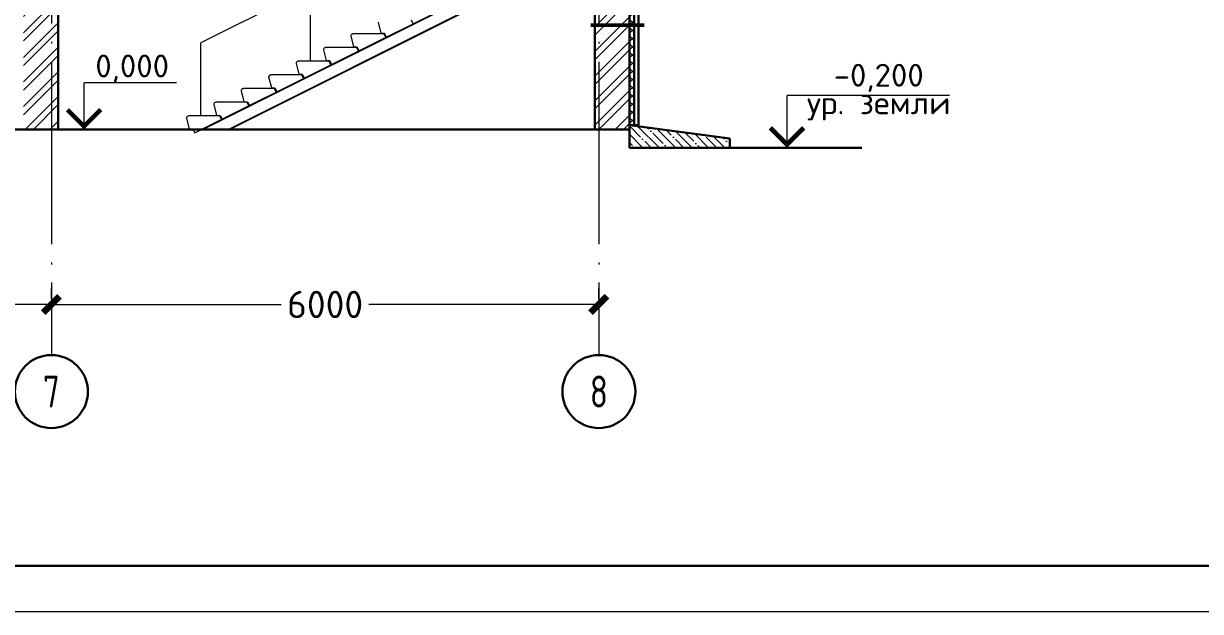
# Model space of a CAD drawing. Extents: x -965262 to 1142518, y -357520 to 71675.
# Drawn here: x -291884 to -278986, y -240088 to -233644 of the extents above; entities that cross this region are included whole.
import ezdxf

# ---------------------------------------------------------------- set-up
doc = ezdxf.new("R2010")
doc.units = 0
doc.header["$LTSCALE"] = 10
doc.linetypes.add('DOTE', pattern=[2.42, 2, -0.2, 0.02, -0.2])
doc.layers.get('0').update_dxf_attribs({"linetype": 'CONTINUOUS', "lineweight": 30})
doc.layers.get('Defpoints').update_dxf_attribs({"linetype": 'CONTINUOUS'})
doc.layers.add('DOTE', color=7, linetype='DOTE', lineweight=9)
doc.styles.add('GOST 2.304', font='isocpeur.ttf', dxfattribs={"width": 0.75, "height": 250})
doc.styles.get("Standard").update_dxf_attribs({"font": 'isocpeur.ttf', "height": 300})
doc.dimstyles.get("Standard").update_dxf_attribs({"dimscale": 100, "dimtxt": 300, "dimasz": 1.8, "dimexe": 1.8, "dimexo": 0.625, "dimgap": 0.9, "dimtad": 0, "dimdec": 0, "dimzin": 0, "dimdsep": 46, "dimtxsty": 'Standard', "dimblk": 'ARCHTICK', "dimcen": 0.9, "dimclrd": 256, "dimclre": 256, "dimclrt": 256, "dimadec": 0, "dimazin": 0, "dimtfac": 1, "dimtdec": 0, "dimtofl": 0, "dimtmove": 0, "dimatfit": 3, "dimfxl": 1, "dimtolj": 1, "dimtzin": 0, "dimlwd": 15, "dimlwe": 15, "dimarcsym": 0})
pattern_1 = [(45, (-336265.44, -304529.16), (-134.70384, 134.70384), []), (45, (-336175.63, -304529.16), (-134.70384, 134.70384), [])]

# ---------------------------------------------------------------- blocks, each defined once
blk = doc.blocks.new('_ArchTick')
at = {"color": 0, "linetype": 'ByBlock', "lineweight": 0, "const_width": 0.4}
blk.add_lwpolyline([(-0.5, -0.5), (0.5, 0.5)], dxfattribs=at)
blk = doc.blocks.new('*D135')
at = {"lineweight": 15, "transparency": 16777216}
for p, q in [((-291579, -236660), (-291579, -236543)), ((-285579, -236660), (-285579, -236543)), ((-291579, -236723), (-289059, -236723)), ((-285579, -236723), (-288099, -236723))]:
    blk.add_line(p, q, dxfattribs=at)
at = {"layer": 'Defpoints', "color": 0, "lineweight": 15, "transparency": 16777216}
for p in [(-291579, -236723), (-291579, -236723), (-285579, -236723)]:
    blk.add_point(p, dxfattribs=at)
at = {"lineweight": 15, "transparency": 16777216, "xscale": 180, "yscale": 180, "zscale": 180, "rotation": 180}
blk.add_blockref('_ArchTick', (-291579, -236723), dxfattribs=at)
at = {"lineweight": 15, "transparency": 16777216, "xscale": 180, "yscale": 180, "zscale": 180}
blk.add_blockref('_ArchTick', (-285579, -236723), dxfattribs=at)
at = {"lineweight": 15, "transparency": 16777216, "insert": (-288579, -236723), "char_height": 300, "attachment_point": 5}
blk.add_mtext('\\A1;6000', dxfattribs=at)
blk = doc.blocks.new('*D136')
at = {"lineweight": 15, "transparency": 16777216}
for p, q in [((-297579, -236660), (-297579, -236543)), ((-291579, -236660), (-291579, -236543)), ((-297579, -236723), (-295059, -236723)), ((-291579, -236723), (-294099, -236723))]:
    blk.add_line(p, q, dxfattribs=at)
at = {"layer": 'Defpoints', "color": 0, "lineweight": 15, "transparency": 16777216}
for p in [(-297579, -236723), (-297579, -236723), (-291579, -236723)]:
    blk.add_point(p, dxfattribs=at)
at = {"lineweight": 15, "transparency": 16777216, "xscale": 180, "yscale": 180, "zscale": 180, "rotation": 180}
blk.add_blockref('_ArchTick', (-297579, -236723), dxfattribs=at)
at = {"lineweight": 15, "transparency": 16777216, "xscale": 180, "yscale": 180, "zscale": 180}
blk.add_blockref('_ArchTick', (-291579, -236723), dxfattribs=at)
at = {"lineweight": 15, "transparency": 16777216, "insert": (-294579, -236723), "char_height": 300, "attachment_point": 5}
blk.add_mtext('\\A1;6000', dxfattribs=at)
blk = doc.blocks.new('jhg')
at = {"lineweight": 15}
for p, q in [((-250403, -714423, 5068), (-244403, -717423, 5068)), ((-246803, -717823, 5068), (-246803, -716223, 5068)), ((-250159, -716468, 5068), (-244449, -719323, 5068)), ((-250141, -716459, 5068), (-244413, -719323, 5068)), ((-250454, -716615, 5068), (-245039, -719323, 5068)), ((-250436, -716607, 5068), (-245003, -719323, 5068)), ((-244403, -719023, 5068), (-244403, -717423, 5068))]:
    blk.add_line(p, q, dxfattribs=at)
at = {"lineweight": 15, "ltscale": 7.5}
for p, q in [((-249053, -717003, 5068), (-249016, -716929, 5068)), ((-248465, -717297, 5068), (-249053, -717003, 5068)), ((-248353, -717213, 5068), (-248294, -716973, 5068)), ((-248465, -717297, 5068), (-248613, -717223, 5068)), ((-248426, -717219, 5068), (-248465, -717297, 5068)), ((-248453, -717303, 5068), (-248416, -717229, 5068)), ((-247865, -717597, 5068), (-248453, -717303, 5068)), ((-248353, -717213, 5068), (-248417, -717213, 5068)), ((-248407, -717223, 5068), (-247733, -717223, 5068)), ((-248273, -717223, 5068), (-247733, -717223, 5068)), ((-247753, -717513, 5068), (-247694, -717273, 5068)), ((-247865, -717597, 5068), (-248013, -717523, 5068)), ((-247826, -717519, 5068), (-247865, -717597, 5068)), ((-247853, -717603, 5068), (-247816, -717529, 5068)), ((-247265, -717897, 5068), (-247853, -717603, 5068)), ((-247753, -717513, 5068), (-247817, -717513, 5068)), ((-247807, -717523, 5068), (-247133, -717523, 5068)), ((-247673, -717523, 5068), (-247133, -717523, 5068)), ((-247153, -717813, 5068), (-247094, -717573, 5068)), ((-247265, -717897, 5068), (-247413, -717823, 5068)), ((-247226, -717819, 5068), (-247265, -717897, 5068)), ((-247253, -717903, 5068), (-247216, -717829, 5068)), ((-247153, -717813, 5068), (-247217, -717813, 5068)), ((-247207, -717823, 5068), (-246533, -717823, 5068)), ((-247073, -717823, 5068), (-246533, -717823, 5068)), ((-246553, -718113, 5068), (-246494, -717873, 5068)), ((-246665, -718197, 5068), (-247253, -717903, 5068)), ((-246665, -718197, 5068), (-246813, -718123, 5068)), ((-246626, -718119, 5068), (-246665, -718197, 5068)), ((-246653, -718203, 5068), (-246616, -718129, 5068)), ((-246553, -718113, 5068), (-246617, -718113, 5068)), ((-246607, -718123, 5068), (-245933, -718123, 5068)), ((-246473, -718123, 5068), (-245933, -718123, 5068)), ((-246065, -718497, 5068), (-246653, -718203, 5068)), ((-245953, -718413, 5068), (-245894, -718173, 5068)), ((-246065, -718497, 5068), (-246213, -718423, 5068)), ((-246026, -718419, 5068), (-246065, -718497, 5068)), ((-246053, -718503, 5068), (-246016, -718429, 5068)), ((-245465, -718797, 5068), (-246053, -718503, 5068)), ((-245953, -718413, 5068), (-246017, -718413, 5068)), ((-246007, -718423, 5068), (-245333, -718423, 5068)), ((-245873, -718423, 5068), (-245333, -718423, 5068)), ((-245353, -718713, 5068), (-245294, -718473, 5068)), ((-245465, -718797, 5068), (-245613, -718723, 5068)), ((-245426, -718719, 5068), (-245465, -718797, 5068)), ((-245453, -718803, 5068), (-245416, -718729, 5068)), ((-244865, -719097, 5068), (-245453, -718803, 5068)), ((-245353, -718713, 5068), (-245417, -718713, 5068)), ((-245407, -718723, 5068), (-244733, -718723, 5068)), ((-245273, -718723, 5068), (-244733, -718723, 5068)), ((-244753, -719013, 5068), (-244694, -718773, 5068)), ((-244865, -719097, 5068), (-245013, -719023, 5068)), ((-244826, -719019, 5068), (-244865, -719097, 5068)), ((-244853, -719103, 5068), (-244816, -719029, 5068)), ((-244265, -719397, 5068), (-244853, -719103, 5068)), ((-244753, -719013, 5068), (-244817, -719013, 5068)), ((-244807, -719023, 5068), (-244133, -719023, 5068)), ((-244673, -719023, 5068), (-244133, -719023, 5068)), ((-244153, -719313, 5068), (-244094, -719073, 5068)), ((-244265, -719397, 5068), (-244413, -719323, 5068)), ((-244226, -719319, 5068), (-244265, -719397, 5068)), ((-244153, -719313, 5068), (-244217, -719313, 5068))]:
    blk.add_line(p, q, dxfattribs=at)
for centre, radius, start, end in [((-248417, -717223, 5068), 10, 90, 153.4349), ((-248407, -717233, 5068), 10, 90, 153.4349), ((-247733, -717263, 5068), 40, 346.2488, 90), ((-247817, -717523, 5068), 10, 90, 153.4349), ((-247807, -717533, 5068), 10, 90, 153.4349), ((-247133, -717563, 5068), 40, 346.2488, 90), ((-247217, -717823, 5068), 10, 90, 153.4349), ((-247207, -717833, 5068), 10, 90, 153.4349), ((-246533, -717863, 5068), 40, 346.2488, 90), ((-246617, -718123, 5068), 10, 90, 153.4349), ((-246607, -718133, 5068), 10, 90, 153.4349), ((-245933, -718163, 5068), 40, 346.2488, 90), ((-246017, -718423, 5068), 10, 90, 153.4349), ((-246007, -718433, 5068), 10, 90, 153.4349), ((-245333, -718463, 5068), 40, 346.2488, 90), ((-245417, -718723, 5068), 10, 90, 153.4349), ((-245407, -718733, 5068), 10, 90, 153.4349), ((-244733, -718763, 5068), 40, 346.2488, 90), ((-244817, -719023, 5068), 10, 90, 153.4349), ((-244807, -719033, 5068), 10, 90, 153.4349), ((-244133, -719063, 5068), 40, 346.2488, 90), ((-244217, -719323, 5068), 10, 90, 153.4349)]:
    blk.add_arc(centre, radius, start, end, dxfattribs=at)

msp = doc.modelspace()

# ---------------------------------------------------------------- hatches: boundary and pattern name
at = {"lineweight": 15}
h = msp.add_hatch(dxfattribs=at)
h.set_pattern_fill('ANSI32', color=1, scale=20, style=0)
h.set_pattern_definition(pattern_1)
h.paths.add_polyline_path([(-291503.8, -228289.1), (-291576.6, -228289.1), (-291576.6, -228589.2), (-291503.8, -228589.2)], flags=17)
h.paths.add_polyline_path([(-291503.8, -231639.6), (-291574.3, -231639.6), (-291574.3, -231951.6), (-291503.8, -231951.6)], flags=17)
h.paths.add_polyline_path([(-291503.8, -225305.6), (-291548.8, -225305.6), (-291548.8, -225085.6), (-291503.8, -225085.6), (-291503.8, -224605.6), (-291883.8, -224605.6), (-291883.8, -229405.6), (-291503.8, -229405.6), (-291503.8, -228597.2), (-291676.3, -228597.2), (-291676.3, -228589.2), (-291581.1, -228589.2), (-291581.1, -228289.1), (-291676.3, -228289.1), (-291676.3, -228283.1), (-291503.8, -228283.1)])
h.paths.add_polyline_path([(-291503.8, -231965.6), (-291703.8, -231965.6), (-291703.8, -231951.6), (-291583.3, -231951.6), (-291583.3, -231639.6), (-291703.8, -231639.6), (-291703.8, -231625.6), (-291503.8, -231625.6), (-291503.8, -231505.6), (-291883.8, -231505.6), (-291883.8, -231625.6), (-291883.8, -234805.6), (-291503.8, -234805.6)])
h = msp.add_hatch(dxfattribs=at)
h.set_pattern_fill('ANSI32', color=1, scale=20, style=0)
h.set_pattern_definition(pattern_1)
h.paths.add_polyline_path([(-285623.8, -234805.6), (-285623.8, -231965.6), (-285453.8, -231965.6), (-285453.8, -231951.6), (-285574.3, -231951.6), (-285574.3, -231639.6), (-285453.8, -231639.6), (-285453.8, -231625.6), (-285623.8, -231625.6), (-285623.8, -231555.6), (-285243.8, -231555.6), (-285243.8, -234805.6), (-285623.8, -234805.6)])
h.paths.add_polyline_path([(-285583.3, -231951.6), (-285623.8, -231951.6), (-285623.8, -231639.6), (-285583.3, -231639.6)], flags=16)
h.paths.add_polyline_path([(-285623.8, -230955.6), (-285623.8, -228597.2), (-285481.3, -228597.2), (-285481.3, -228589.2), (-285576.6, -228589.2), (-285576.6, -228289.1), (-285481.3, -228289.1), (-285481.3, -228283.1), (-285623.8, -228283.1), (-285623.8, -228255.6), (-285243.8, -228255.6), (-285243.8, -230955.6), (-285623.8, -230955.6)])
h.paths.add_polyline_path([(-285581.1, -228589.2), (-285623.8, -228589.2), (-285623.8, -228289.1), (-285581.1, -228289.1)], flags=16)
h.paths.add_polyline_path([(-285623.8, -227655.6), (-285623.8, -225305.6), (-285548.8, -225305.6), (-285548.8, -225085.6), (-285623.8, -225085.6), (-285623.8, -224605.6), (-285243.8, -224605.6), (-285243.8, -227655.6), (-285623.8, -227655.6)])
h = msp.add_hatch(dxfattribs=at)
h.set_pattern_fill('ANSI37', color=256, scale=20, style=0)
h.set_pattern_definition([(45, (-336265.435, -304529.16), (-44.90128, 44.90128), []), (135, (-336265.435, -304529.16), (-44.90128, -44.90128), [])])
h.paths.add_polyline_path([(-285193.8, -234805.6), (-285243.8, -234805.6), (-285243.8, -231555.6), (-285193.8, -231555.6)])
h.paths.add_polyline_path([(-285193.8, -230955.6), (-285243.8, -230955.6), (-285243.8, -228255.6), (-285193.8, -228255.6)])
h.paths.add_polyline_path([(-285193.8, -227655.6), (-285243.8, -227655.6), (-285243.8, -224605.6), (-285193.8, -224605.6)])
h.paths.add_polyline_path([(-285243.8, -234805.6), (-285243.8, -234758.6), (-285193.8, -234765.2), (-285193.8, -234805.6)])
h = msp.add_hatch(dxfattribs=at)
h.set_pattern_fill('ANSI35', color=256, scale=20, angle=90, style=0)
h.set_pattern_definition([(135, (-355010.44, -429649.25), (-89.80256, -89.80256), []), (135, (-355010.44, -429559.44), (-89.80256, -89.80256), [158.75, -31.75, 0, -31.75])])
h.paths.add_polyline_path([(-284143.6, -234905.6), (-285243.8, -234758.6), (-285243.8, -235005.6), (-284143.6, -235005.6)])

# ---------------------------------------------------------------- linework, layer by layer
at = {"color": 1, "ltscale": 100, "extrusion": (0, -1, 0)}
for p, q in [((-285243.8, -231555.6, -3259.8), (-285243.8, -234805.6, -4711.1)), ((-291503.8, -231965.6, -4711.1), (-291503.8, -234805.6, -4711.1)), ((-285623.8, -231965.6, -3442.9), (-285623.8, -234805.6, -4711.1))]:
    msp.add_line(p, q, dxfattribs=at)
for p, q in [((-285243.8, -231555.6, -2733.3), (-285243.8, -235005.6, -1808.5)), ((-285193.8, -231555.6, -2733.3), (-285193.8, -234758.6, -1808.5)), ((-285143.8, -231555.6, -2733.3), (-285143.8, -234758.6, -1808.5)), ((-285243.8, -234758.6, -1808.5), (-285143.8, -234758.6, -1808.5))]:
    msp.add_line(p, q)
at = {"lineweight": 50}
msp.add_line((-285080.9, -233661.8, -4711.1), (-285668.2, -233661.8, -4711.1), dxfattribs=at)
at = {"lineweight": 15}
for p, q in [((-291220.8, -234805.6, -3259.8), (-291220.8, -234292.5, -3259.8)), ((-283516.9, -235005.6, -1808.5), (-283516.9, -234433.8, -1808.5))]:
    msp.add_line(p, q, dxfattribs=at)
at = {"lineweight": 15, "ltscale": 0.3}
for p, q in [((-290206.3, -234292.5, -3259.8), (-291220.8, -234292.5, -3259.8)), ((-281737.9, -234433.8, -1808.5), (-283516.9, -234433.8, -1808.5))]:
    msp.add_line(p, q, dxfattribs=at)
at = {"extrusion": (1.83697e-16, 0, -1)}
for p, q in [((-327598.8, -234805.6, -3259.8), (-285243.8, -234805.6, -4711.1)), ((-285243.8, -235005.6, -1808.5), (-282697.1, -235005.6, -1808.5))]:
    msp.add_line(p, q, dxfattribs=at)
at = {"color": 1, "extrusion": (1.83697e-16, 0, -1)}
for p, q in [((-291883.8, -234805.6, -357.2), (-291503.8, -234805.6, -357.2)), ((-285623.8, -234805.6, -1808.5), (-285243.8, -234805.6, -1808.5))]:
    msp.add_line(p, q, dxfattribs=at)
at = {"ltscale": 0.25}
for q in [(-285243.8, -234758.6, -1808.5), (-284143.6, -235005.6, -1808.5)]:
    msp.add_line((-284143.6, -234905.6, -1808.5), q, dxfattribs=at)
at = {"lineweight": 15, "elevation": -3259.8}
msp.add_lwpolyline([(-226932.4, -240087.8), (-226932.4, -155987.8), (-345832.4, -155987.8), (-345832.4, -240087.8)], close=True, dxfattribs=at)
at = {"elevation": -3259.8}
msp.add_lwpolyline([(-227432.4, -239587.8), (-227432.4, -156487.8), (-343832.4, -156487.8), (-343832.4, -239587.8)], close=True, dxfattribs=at)
at = {"lineweight": 15, "const_width": 50}
for points, elevation in [([(-291038.5, -234587.9), (-291220.8, -234770.3), (-291403.1, -234587.9)], -3259.8), ([(-283334.6, -234787.9), (-283516.9, -234970.3), (-283699.2, -234787.9)], -1808.5)]:
    msp.add_lwpolyline(points, dxfattribs=dict(at, elevation=elevation))
at = {"layer": 'DOTE', "ltscale": 100, "extrusion": (0, -1, 0)}
for p, q in [((-291578.8, -224383.6, -4711.1), (-291578.8, -237277.6, -4711.1)), ((-285578.8, -224383.6, -4711.1), (-285578.8, -237277.6, -4711.1))]:
    msp.add_line(p, q, dxfattribs=at)
at = {"layer": 'DOTE', "linetype": 'Continuous', "lineweight": 30}
for centre in [(-291578.8, -237677.6, -4711.1), (-285578.8, -237677.6, -4711.1)]:
    msp.add_circle(centre, 400, dxfattribs=at)

# ---------------------------------------------------------------- block references
at = {"lineweight": 15, "xscale": -0.5, "yscale": 0.5, "zscale": 0.5}
msp.add_blockref('jhg', (-412140.9, 124855.9, -2534.1), dxfattribs=at)

# ---------------------------------------------------------------- texts
at = {"char_height": 250, "attachment_point": 5, "style": 'GOST 2.304'}
for s, insert, width in [('{\\W1.05;0,000}', (-290693.2, -234138.6, -3259.8), 1000), ('{\\W1.05;-0,200}', (-282512, -234239.8, -1808.5), 1000), ('{\\W1.05;ур. земли}', (-282512, -234547.7, -1808.5), 1762.533)]:
    msp.add_mtext(s, dxfattribs=dict(at, insert=insert, width=width))
at = {"layer": 'DOTE', "linetype": 'Continuous', "lineweight": 30, "ltscale": 100, "char_height": 350, "width": 800, "attachment_point": 5, "style": 'GOST 2.304'}
for s, insert in [('7', (-291578.8, -237677.6, -4711.1)), ('8', (-285578.8, -237677.6, -4711.1))]:
    msp.add_mtext(s, dxfattribs=dict(at, insert=insert))

# ---------------------------------------------------------------- dimensions: what is measured, and where the dimension line sits
at = {"lineweight": 15}
for base, p1, p2, picture, middle in [((-297578.8, -236723, -3259.8), (-291578.8, -236723, -3259.8), (-297578.8, -236723, -3259.8), '*D136', (-294578.8, -236723, -3259.8)), ((-291578.8, -236723, -3259.8), (-285578.8, -236723, -3259.8), (-291578.8, -236723, -3259.8), '*D135', (-288578.8, -236723, -3259.8))]:
    dim = msp.add_linear_dim(base=base, p1=p1, p2=p2, dimstyle='Standard', dxfattribs=at)
    dim.commit()
    dim.dimension.update_dxf_attribs({"geometry": picture, "text_midpoint": middle})

doc.saveas('drawing.dxf')
